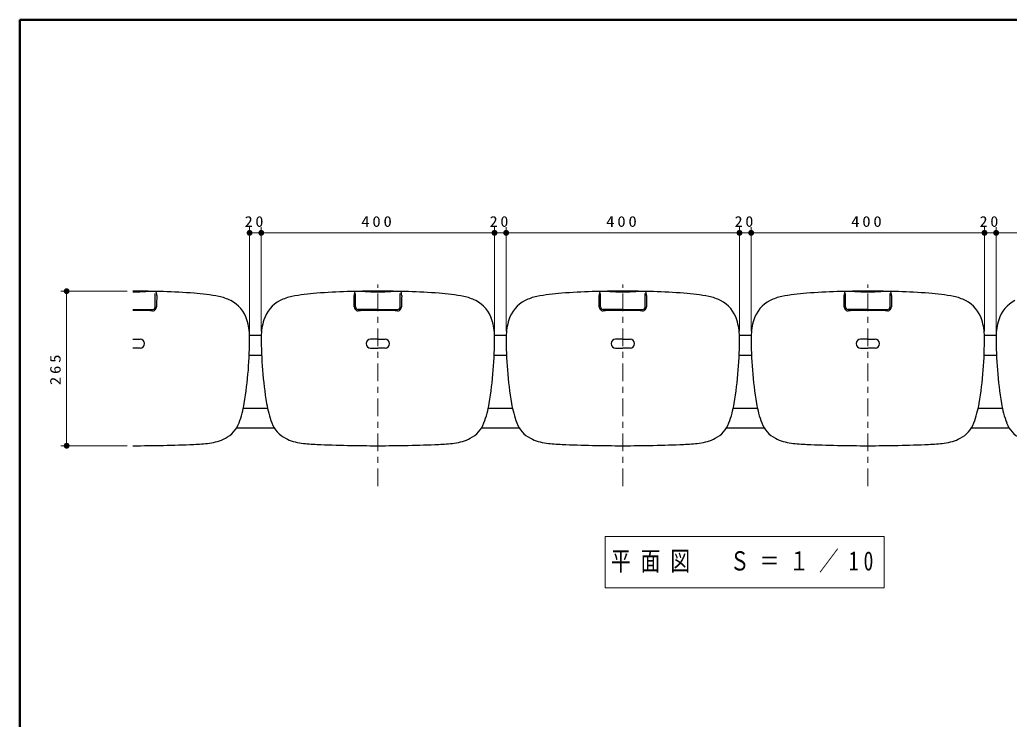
# Model space of a CAD drawing. Units: millimetres on the paper, scale 1:10. Extents: x -508 to 0, y 0 to 257.
# Drawn here: x -365 to -195.4, y 137.1 to 257 of the extents above; entities that cross this region are included whole.
import ezdxf

# ---------------------------------------------------------------- set-up
doc = ezdxf.new("R2010")
doc.units = ezdxf.units.MM
doc.linetypes.add('USER2', pattern=[6, 3, -1, 1, -1])
doc.layers.add('LY_1', color=4, linetype='Continuous', lineweight=25)
doc.layers.add('LY_3', color=7, linetype='Continuous', lineweight=13)
doc.styles.add('ＭＳ ゴシック', font='')
doc.styles.get('ＭＳ ゴシック').set_extended_font_data('MS Gothic')

# ---------------------------------------------------------------- blocks, each defined once
blk = doc.blocks.new('filled_dot')
at = {"color": 0, "linetype": 'Continuous', "lineweight": -2, "const_width": 1.25}
blk.add_lwpolyline([(-0.625, 0, 1), (0.625, 0, 1)], format="xyb", close=True, dxfattribs=at)

msp = doc.modelspace()

# ---------------------------------------------------------------- linework, layer by layer
at = {"layer": 'LY_1', "color": 7, "lineweight": 13}
for p, q in [((-325.601, 203.607), (-325.601, 221.47)), ((-323.599, 203.607), (-323.599, 221.47)), ((-283.601, 203.607), (-283.601, 221.47)), ((-281.599, 203.607), (-281.599, 221.47)), ((-241.601, 203.607), (-241.601, 221.47)), ((-239.599, 203.607), (-239.599, 221.47)), ((-199.601, 203.607), (-199.601, 221.47)), ((-197.599, 203.607), (-197.599, 221.47)), ((-325.601, 220.47), (-323.599, 220.47)), ((-323.599, 220.47), (-283.601, 220.47)), ((-283.601, 220.47), (-281.599, 220.47)), ((-281.599, 220.47), (-241.601, 220.47)), ((-241.601, 220.47), (-239.599, 220.47)), ((-239.599, 220.47), (-199.601, 220.47)), ((-199.601, 220.47), (-197.599, 220.47)), ((-197.599, 220.47), (-157.601, 220.47)), ((-346.6, 210.47), (-357.967, 210.47)), ((-356.967, 183.97), (-356.967, 210.47)), ((-346.6, 183.97), (-357.967, 183.97)), ((-264.611, 168.431), (-264.611, 159.631)), ((-216.811, 168.431), (-264.611, 168.431)), ((-216.811, 159.631), (-216.811, 168.431)), ((-264.611, 159.631), (-216.811, 159.631))]:
    msp.add_line(p, q, dxfattribs=at)
at = {"layer": 'LY_1', "color": 7, "linetype": 'USER2', "lineweight": 13}
for p, q in [((-303.6, 177.041), (-303.6, 211.64)), ((-261.6, 177.041), (-261.6, 211.64)), ((-219.6, 177.041), (-219.6, 211.64))]:
    msp.add_line(p, q, dxfattribs=at)
at = {"layer": 'LY_1'}
for p, q in [((-341.762, 207.794), (-341.762, 210.064)), ((-307.437, 207.794), (-307.437, 210.064)), ((-299.762, 207.794), (-299.762, 210.064)), ((-265.437, 207.794), (-265.437, 210.064)), ((-257.762, 207.794), (-257.762, 210.064)), ((-223.437, 207.794), (-223.437, 210.064)), ((-215.762, 207.794), (-215.762, 210.064)), ((-345.6, 207.334), (-342.222, 207.334)), ((-303.6, 207.334), (-306.977, 207.334)), ((-303.6, 207.334), (-300.222, 207.334)), ((-261.6, 207.334), (-264.977, 207.334)), ((-261.6, 207.334), (-258.222, 207.334)), ((-219.6, 207.334), (-222.977, 207.334)), ((-219.6, 207.334), (-216.222, 207.334)), ((-345.6, 202.22), (-344.35, 202.22)), ((-303.6, 202.22), (-304.85, 202.22)), ((-303.6, 202.22), (-302.35, 202.22)), ((-261.6, 202.22), (-262.85, 202.22)), ((-261.6, 202.22), (-260.35, 202.22)), ((-219.6, 202.22), (-220.85, 202.22)), ((-219.6, 202.22), (-218.35, 202.22)), ((-344.35, 200.72), (-345.6, 200.72)), ((-304.85, 200.72), (-303.6, 200.72)), ((-302.35, 200.72), (-303.6, 200.72)), ((-262.85, 200.72), (-261.6, 200.72)), ((-260.35, 200.72), (-261.6, 200.72)), ((-220.85, 200.72), (-219.6, 200.72)), ((-218.35, 200.72), (-219.6, 200.72))]:
    msp.add_line(p, q, dxfattribs=at)
at = {"layer": 'LY_1', "color": 7}
for p, q in [((-325.606, 202.92), (-323.594, 202.92)), ((-283.606, 202.92), (-281.594, 202.92)), ((-241.606, 202.92), (-239.594, 202.92)), ((-199.606, 202.92), (-197.594, 202.92)), ((-325.655, 199.52), (-323.545, 199.52)), ((-283.655, 199.52), (-281.545, 199.52)), ((-241.655, 199.52), (-239.545, 199.52)), ((-199.655, 199.52), (-197.545, 199.52)), ((-326.664, 190.42), (-322.536, 190.42)), ((-284.664, 190.42), (-280.536, 190.42)), ((-242.664, 190.42), (-238.536, 190.42)), ((-200.664, 190.42), (-196.536, 190.42)), ((-327.828, 187.02), (-321.372, 187.02)), ((-285.828, 187.02), (-279.372, 187.02)), ((-243.828, 187.02), (-237.372, 187.02)), ((-201.828, 187.02), (-195.372, 187.02))]:
    msp.add_line(p, q, dxfattribs=at)
at = {"layer": 'LY_1'}
for centre, radius, start, end in [((-345.6, 52.299), 158.172, 86.20173, 90), ((-345.6, 277.189), 66.831, 270, 271.03506), ((-342.283, 93.612), 116.776, 89.72292, 91.03506), ((-342.081, 210.005), 0.526, 16.63111, 46.48067), ((-303.6, 52.299), 158.172, 90, 93.79827), ((-307.119, 210.005), 0.526, 133.51933, 163.3689), ((-306.917, 93.612), 116.776, 88.96494, 90.27708), ((-303.6, 277.189), 66.831, 268.96494, 270), ((-303.6, 52.299), 158.172, 86.20173, 90), ((-303.6, 277.189), 66.831, 270, 271.03506), ((-300.283, 93.612), 116.776, 89.72292, 91.03506), ((-300.081, 210.005), 0.526, 16.63111, 46.48067), ((-261.6, 52.299), 158.172, 90, 93.79827), ((-265.119, 210.005), 0.526, 133.51933, 163.3689), ((-264.917, 93.612), 116.776, 88.96494, 90.27708), ((-261.6, 277.189), 66.831, 268.96494, 270), ((-261.6, 52.299), 158.172, 86.20173, 90), ((-261.6, 277.189), 66.831, 270, 271.03506), ((-258.283, 93.612), 116.776, 89.72292, 91.03506), ((-258.081, 210.005), 0.526, 16.63111, 46.48067), ((-219.6, 52.299), 158.172, 90, 93.79827), ((-223.119, 210.005), 0.526, 133.51933, 163.3689), ((-222.917, 93.612), 116.776, 88.96494, 90.27708), ((-219.6, 277.189), 66.831, 268.96494, 270), ((-219.6, 52.299), 158.172, 86.20173, 90), ((-219.6, 277.189), 66.831, 270, 271.03506), ((-216.283, 93.612), 116.776, 89.72292, 91.03506), ((-216.081, 210.005), 0.526, 16.63111, 46.48067), ((-342.932, 209.751), 1.415, 358.4035, 16.6311), ((-234.441, 206.842), 107.115, 178.46429, 179.48619), ((-337.279, 177.624), 32.571, 78.62272, 86.20173), ((-332.385, 201.946), 7.762, 62.75769, 78.62272), ((-331.398, 203.863), 5.605, 17.40618, 62.75769), ((-317.801, 203.863), 5.605, 117.24231, 162.59382), ((-316.814, 201.946), 7.762, 101.37728, 117.24231), ((-311.92, 177.624), 32.571, 93.79827, 101.37728), ((-306.268, 209.751), 1.415, 163.3689, 181.5965), ((-414.758, 206.842), 107.115, 0.51381, 1.53571), ((-300.932, 209.751), 1.415, 358.4035, 16.6311), ((-192.441, 206.842), 107.115, 178.46429, 179.48619), ((-295.279, 177.624), 32.571, 78.62272, 86.20173), ((-290.385, 201.946), 7.762, 62.75769, 78.62272), ((-289.398, 203.863), 5.605, 17.40618, 62.75769), ((-275.801, 203.863), 5.605, 117.24231, 162.59382), ((-274.814, 201.946), 7.762, 101.37728, 117.24231), ((-269.92, 177.624), 32.571, 93.79827, 101.37728), ((-264.268, 209.751), 1.415, 163.3689, 181.5965), ((-372.758, 206.842), 107.115, 0.51381, 1.53571), ((-258.932, 209.751), 1.415, 358.4035, 16.6311), ((-150.441, 206.842), 107.115, 178.46429, 179.48619), ((-253.279, 177.624), 32.571, 78.62272, 86.20173), ((-248.385, 201.946), 7.762, 62.75769, 78.62272), ((-247.398, 203.863), 5.605, 17.40618, 62.75769), ((-233.801, 203.863), 5.605, 117.24231, 162.59382), ((-232.814, 201.946), 7.762, 101.37728, 117.24231), ((-227.92, 177.624), 32.571, 93.79827, 101.37728), ((-222.268, 209.751), 1.415, 163.3689, 181.5965), ((-330.758, 206.842), 107.115, 0.51381, 1.53571), ((-216.932, 209.751), 1.415, 358.4035, 16.6311), ((-108.441, 206.842), 107.115, 178.46429, 179.48619), ((-211.279, 177.624), 32.571, 78.62272, 86.20173), ((-206.385, 201.946), 7.762, 62.75769, 78.62272), ((-205.398, 203.863), 5.605, 17.40618, 62.75769), ((-191.801, 203.863), 5.605, 117.24231, 162.59382), ((-345.6, 143.887), 63.294, 86.94291, 90), ((-342.198, 207.587), 0.498, 266.94292, 304.20858), ((-342.222, 207.794), 0.46, 270, 0), ((-342.414, 207.905), 0.882, 304.20858, 335.95213), ((-342.198, 207.809), 0.646, 335.95213, 359.48619), ((-307.002, 207.809), 0.646, 180.51381, 204.04787), ((-306.786, 207.905), 0.882, 204.04787, 235.79142), ((-306.977, 207.794), 0.46, 180, 270), ((-307.002, 207.587), 0.498, 235.79142, 273.05708), ((-303.6, 143.887), 63.294, 90, 93.05709), ((-303.6, 143.887), 63.294, 86.94291, 90), ((-300.198, 207.587), 0.498, 266.94292, 304.20858), ((-300.222, 207.794), 0.46, 270, 0), ((-300.414, 207.905), 0.882, 304.20858, 335.95213), ((-300.198, 207.809), 0.646, 335.95213, 359.48619), ((-265.002, 207.809), 0.646, 180.51381, 204.04787), ((-264.786, 207.905), 0.882, 204.04787, 235.79142), ((-264.977, 207.794), 0.46, 180, 270), ((-265.002, 207.587), 0.498, 235.79142, 273.05708), ((-261.6, 143.887), 63.294, 90, 93.05709), ((-261.6, 143.887), 63.294, 86.94291, 90), ((-258.198, 207.587), 0.498, 266.94292, 304.20858), ((-258.222, 207.794), 0.46, 270, 0), ((-258.414, 207.905), 0.882, 304.20858, 335.95213), ((-258.198, 207.809), 0.646, 335.95213, 359.48619), ((-223.002, 207.809), 0.646, 180.51381, 204.04787), ((-222.786, 207.905), 0.882, 204.04787, 235.79142), ((-222.977, 207.794), 0.46, 180, 270), ((-223.002, 207.587), 0.498, 235.79142, 273.05708), ((-219.6, 143.887), 63.294, 90, 93.05709), ((-219.6, 143.887), 63.294, 86.94291, 90), ((-216.198, 207.587), 0.498, 266.94292, 304.20858), ((-216.222, 207.794), 0.46, 270, 0), ((-216.414, 207.905), 0.882, 304.20858, 335.95213), ((-216.198, 207.809), 0.646, 335.95213, 359.48619), ((-335.403, 202.607), 9.802, 0.38069, 17.40618), ((-313.797, 202.607), 9.802, 162.59382, 179.61931), ((-293.403, 202.607), 9.802, 0.38069, 17.40618), ((-271.797, 202.607), 9.802, 162.59382, 179.61931), ((-251.403, 202.607), 9.802, 0.38069, 17.40618), ((-229.797, 202.607), 9.802, 162.59382, 179.61931), ((-209.403, 202.607), 9.802, 0.38069, 17.40618), ((-187.797, 202.607), 9.802, 162.59382, 179.61931), ((-344.35, 201.47), 0.75, 270, 90), ((-392.483, 202.228), 66.883, 350.52628, 0.38069), ((-256.717, 202.228), 66.883, 179.61931, 189.47372), ((-304.85, 201.47), 0.75, 90, 270), ((-302.35, 201.47), 0.75, 270, 90), ((-350.483, 202.228), 66.883, 350.52628, 0.38069), ((-214.717, 202.228), 66.883, 179.61931, 189.47372), ((-262.85, 201.47), 0.75, 90, 270), ((-260.35, 201.47), 0.75, 270, 90), ((-308.483, 202.228), 66.883, 350.52628, 0.38069), ((-172.717, 202.228), 66.883, 179.61931, 189.47372), ((-220.85, 201.47), 0.75, 90, 270), ((-218.35, 201.47), 0.75, 270, 90), ((-266.483, 202.228), 66.883, 350.52628, 0.38069), ((-130.717, 202.228), 66.883, 179.61931, 189.47372), ((-344.23, 194.176), 17.963, 339.46573, 350.52628), ((-304.969, 194.176), 17.963, 189.47372, 200.53427), ((-302.23, 194.176), 17.963, 339.46573, 350.52628), ((-262.969, 194.176), 17.963, 189.47372, 200.53427), ((-260.23, 194.176), 17.963, 339.46573, 350.52628), ((-220.969, 194.176), 17.963, 189.47372, 200.53427), ((-218.23, 194.176), 17.963, 339.46573, 350.52628), ((-178.969, 194.176), 17.963, 189.47372, 200.53427), ((-331.974, 189.585), 4.875, 297.06417, 339.46573), ((-317.226, 189.585), 4.875, 200.53427, 242.93583), ((-289.974, 189.585), 4.875, 297.06417, 339.46573), ((-275.226, 189.585), 4.875, 200.53427, 242.93583), ((-247.974, 189.585), 4.875, 297.06417, 339.46573), ((-233.226, 189.585), 4.875, 200.53427, 242.93583), ((-205.974, 189.585), 4.875, 297.06417, 339.46573), ((-191.226, 189.585), 4.875, 200.53427, 242.93583), ((-333.458, 192.489), 8.136, 276.77491, 297.06417), ((-315.742, 192.489), 8.136, 242.93583, 263.22509), ((-291.458, 192.489), 8.136, 276.77491, 297.06417), ((-273.742, 192.489), 8.136, 242.93583, 263.22509), ((-249.458, 192.489), 8.136, 276.77491, 297.06417), ((-231.742, 192.489), 8.136, 242.93583, 263.22509), ((-207.458, 192.489), 8.136, 276.77491, 297.06417), ((-345.6, 427.357), 243.386, 270, 272.4567), ((-336.691, 219.705), 35.543, 272.4567, 276.77491), ((-312.509, 219.705), 35.543, 263.22509, 267.5433), ((-303.6, 427.357), 243.386, 267.5433, 270), ((-303.6, 427.357), 243.386, 270, 272.4567), ((-294.691, 219.705), 35.543, 272.4567, 276.77491), ((-270.509, 219.705), 35.543, 263.22509, 267.5433), ((-261.6, 427.357), 243.386, 267.5433, 270), ((-261.6, 427.357), 243.386, 270, 272.4567), ((-252.691, 219.705), 35.543, 272.4567, 276.77491), ((-228.509, 219.705), 35.543, 263.22509, 267.5433), ((-219.6, 427.357), 243.386, 267.5433, 270), ((-219.6, 427.357), 243.386, 270, 272.4567), ((-210.691, 219.705), 35.543, 272.4567, 276.77491)]:
    msp.add_arc(centre, radius, start, end, dxfattribs=at)
at = {"layer": 'LY_3', "lineweight": 50}
for p, q in [((-365, 257), (-365, 0)), ((0, 257), (-365, 257))]:
    msp.add_line(p, q, dxfattribs=at)

# ---------------------------------------------------------------- block references
at = {"layer": 'LY_1', "color": 7, "lineweight": 13, "xscale": 0.4, "yscale": 0.4}
for p in [(-325.601, 220.47), (-323.599, 220.47), (-283.601, 220.47), (-281.599, 220.47), (-241.601, 220.47), (-239.599, 220.47), (-199.601, 220.47), (-197.599, 220.47)]:
    msp.add_blockref('filled_dot', p, dxfattribs=at)
for p, rotation in [((-323.599, 220.47), 180), ((-283.601, 220.47), 180), ((-281.599, 220.47), 180), ((-241.601, 220.47), 180), ((-239.599, 220.47), 180), ((-199.601, 220.47), 180), ((-197.599, 220.47), 180), ((-356.967, 210.47), 270), ((-356.967, 183.97), 90)]:
    msp.add_blockref('filled_dot', p, dxfattribs=dict(at, rotation=rotation))

# ---------------------------------------------------------------- texts
at = {"layer": 'LY_1', "color": 7, "style": 'ＭＳ ゴシック'}
for s, insert, char_height, attachment_point in [('\\T1.34;\\W1.1;20', (-324.6, 221.47), 1.833, 8), ('\\T1.33;\\W1.15;400', (-303.6, 221.47), 1.833, 8), ('\\T1.34;\\W1.1;20', (-282.6, 221.47), 1.833, 8), ('\\T1.33;\\W1.15;400', (-261.6, 221.47), 1.833, 8), ('\\T1.34;\\W1.1;20', (-240.6, 221.47), 1.833, 8), ('\\T1.33;\\W1.15;400', (-219.6, 221.47), 1.833, 8), ('\\T1.34;\\W1.1;20', (-198.6, 221.47), 1.833, 8), ('\\T1.51;\\W0.75;平面図\u3000Ｓ＝１／10', (-240.711, 164.031), 3.299, 5)]:
    msp.add_mtext(s, dxfattribs=dict(at, insert=insert, char_height=char_height, attachment_point=attachment_point))
at = {"layer": 'LY_1', "color": 7, "insert": (-357.967, 197.22), "char_height": 1.833, "attachment_point": 8, "rotation": 90, "style": 'ＭＳ ゴシック'}
msp.add_mtext('\\T1.33;\\W1.15;265', dxfattribs=at)

doc.saveas('drawing.dxf')
